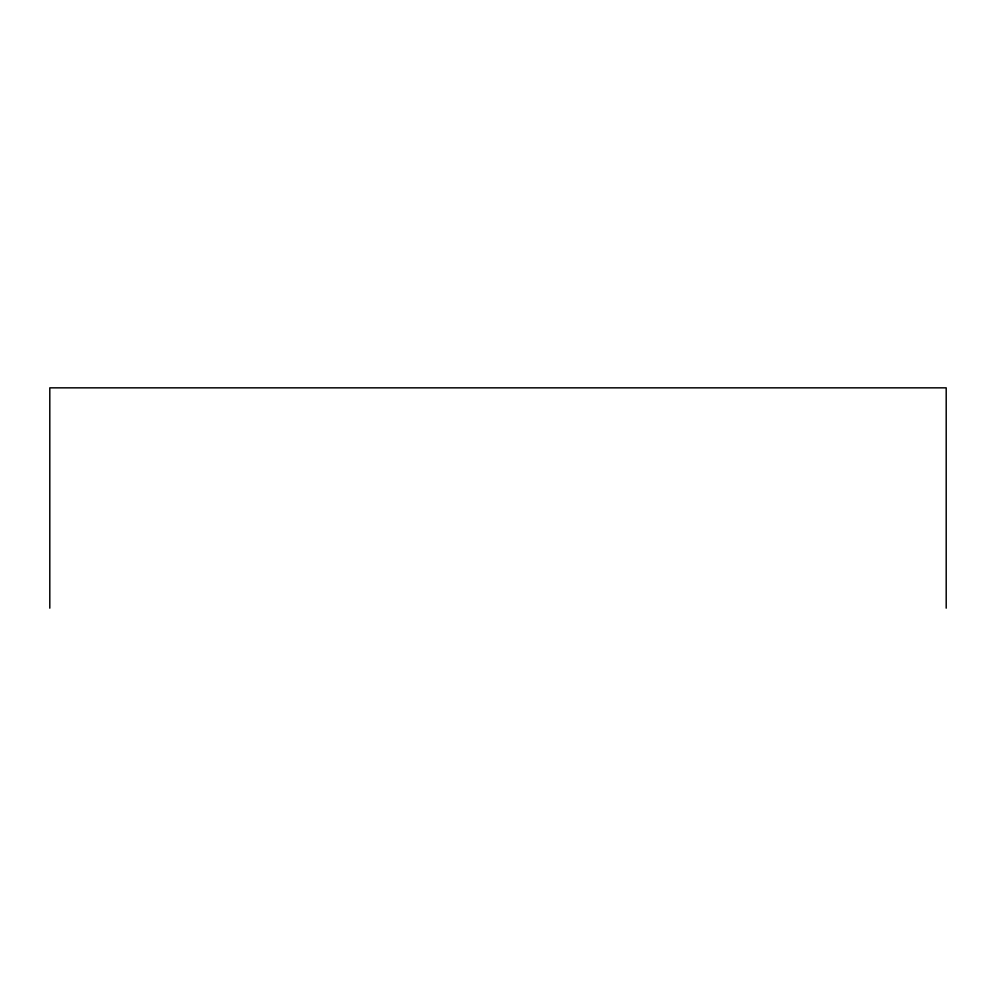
<?xml version="1.0" encoding="UTF-8"?>
<svg xmlns="http://www.w3.org/2000/svg" width="996" height="996" viewBox="0 0 996 996"><rect width="100%" height="100%" fill="white"/><g stroke="black" fill="none" stroke-linecap="round" stroke-linejoin="round"><path stroke-width="1.49" d="M946.2 608.158L946.2 387.842L49.8 387.842L49.8 608.158"/></g></svg>
